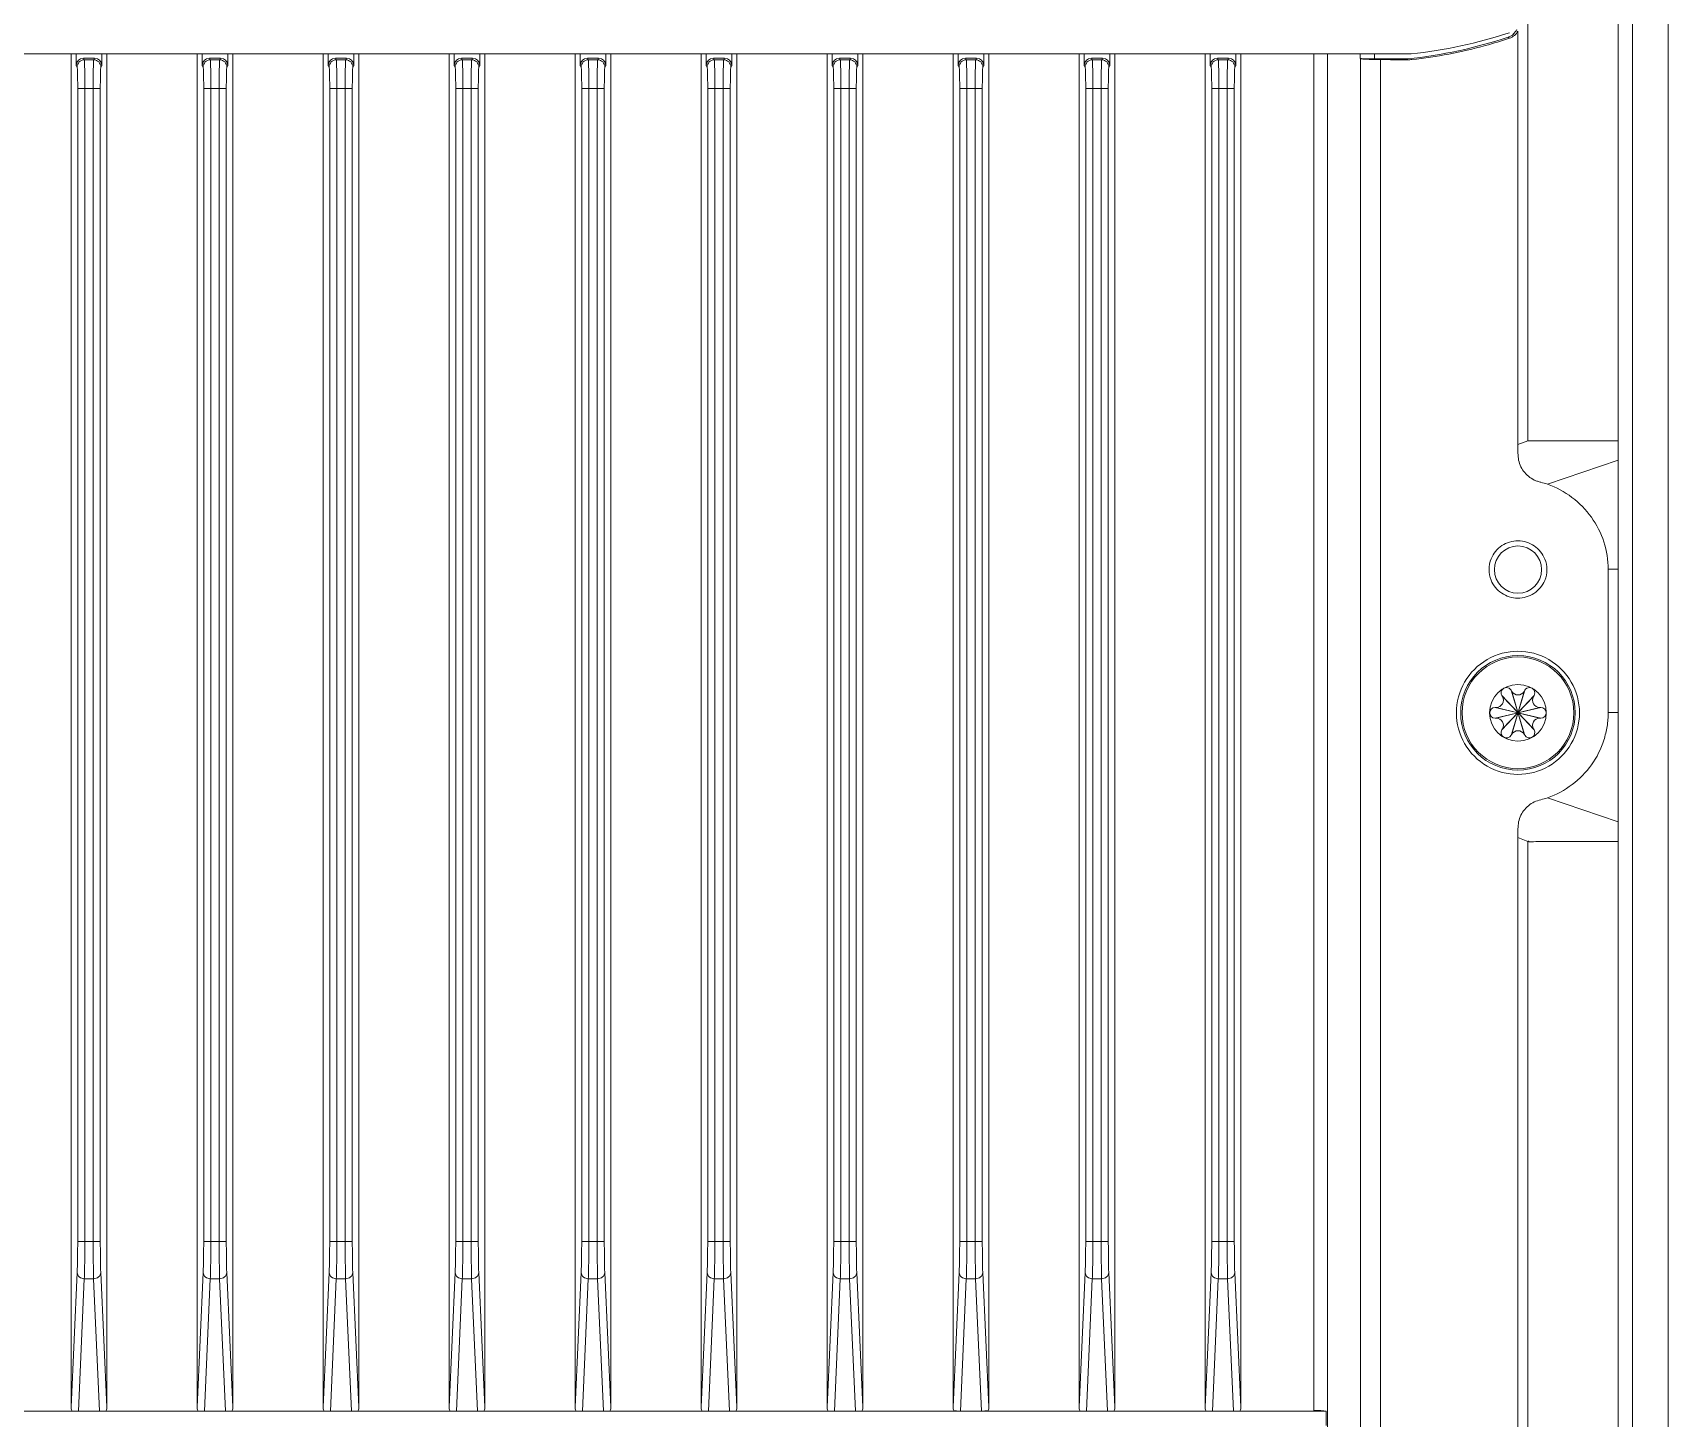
# Model space of a CAD drawing. Header units: millimetres. Extents: x 1177 to 4147, y 93 to 2194.
# Drawn here: x 3449.6 to 3563.8, y 1522.6 to 1619.4 of the extents above; entities that cross this region are included whole.
import ezdxf

# ---------------------------------------------------------------- set-up
doc = ezdxf.new("R2010")
doc.units = ezdxf.units.MM
doc.header["$LTSCALE"] = 0.1
doc.layers.get('0').update_dxf_attribs({"lineweight": 13})

msp = doc.modelspace()

# ---------------------------------------------------------------- linework, layer by layer
for p, q in [((3561.3, 1826.89), (3561.3, 1436.89)), ((3563.8, 1826.89), (3563.8, 1436.89)), ((3560.3, 1472.89), (3560.3, 1790.9)), ((3554, 1590.89), (3554, 1672.89)), ((3552.72, 1618.99), (3552.62, 1619.06)), ((3553.3, 1590.63), (3553.3, 1619.49)), ((3378.76, 1617.89), (3545.83, 1617.89)), ((3452.25, 1523.42), (3452.25, 1617.89)), ((3452.61, 1617.09), (3452.61, 1617.89)), ((3453.11, 1617.59), (3453.89, 1617.59)), ((3453.17, 1617.48), (3453.11, 1617.59)), ((3453.89, 1617.59), (3453.83, 1617.48)), ((3454.39, 1617.89), (3454.39, 1617.09)), ((3454.75, 1617.89), (3454.75, 1523.42)), ((3461.05, 1523.42), (3461.05, 1617.89)), ((3461.41, 1617.09), (3461.41, 1617.89)), ((3461.91, 1617.59), (3462.69, 1617.59)), ((3461.97, 1617.48), (3461.91, 1617.59)), ((3462.69, 1617.59), (3462.63, 1617.48)), ((3463.19, 1617.89), (3463.19, 1617.09)), ((3463.55, 1617.89), (3463.55, 1523.42)), ((3469.85, 1523.42), (3469.85, 1617.89)), ((3470.21, 1617.09), (3470.21, 1617.89)), ((3470.71, 1617.59), (3471.49, 1617.59)), ((3470.77, 1617.48), (3470.71, 1617.59)), ((3471.49, 1617.59), (3471.43, 1617.48)), ((3471.99, 1617.89), (3471.99, 1617.09)), ((3472.35, 1617.89), (3472.35, 1523.42)), ((3478.65, 1523.42), (3478.65, 1617.89)), ((3479.01, 1617.09), (3479.01, 1617.89)), ((3479.51, 1617.59), (3480.29, 1617.59)), ((3479.57, 1617.48), (3479.51, 1617.59)), ((3480.29, 1617.59), (3480.23, 1617.48)), ((3480.79, 1617.89), (3480.79, 1617.09)), ((3481.15, 1617.89), (3481.15, 1523.42)), ((3487.45, 1523.42), (3487.45, 1617.89)), ((3487.81, 1617.09), (3487.81, 1617.89)), ((3488.31, 1617.59), (3489.09, 1617.59)), ((3488.37, 1617.48), (3488.31, 1617.59)), ((3489.09, 1617.59), (3489.03, 1617.48)), ((3489.59, 1617.89), (3489.59, 1617.09)), ((3489.95, 1617.89), (3489.95, 1523.42)), ((3496.25, 1523.42), (3496.25, 1617.89)), ((3496.61, 1617.09), (3496.61, 1617.89)), ((3497.11, 1617.59), (3497.89, 1617.59)), ((3497.17, 1617.48), (3497.11, 1617.59)), ((3497.89, 1617.59), (3497.83, 1617.48)), ((3498.39, 1617.89), (3498.39, 1617.09)), ((3498.75, 1617.89), (3498.75, 1523.42)), ((3505.05, 1523.42), (3505.05, 1617.89)), ((3505.41, 1617.09), (3505.41, 1617.89)), ((3505.91, 1617.59), (3506.69, 1617.59)), ((3505.97, 1617.48), (3505.91, 1617.59)), ((3506.69, 1617.59), (3506.63, 1617.48)), ((3507.19, 1617.89), (3507.19, 1617.09)), ((3507.55, 1617.89), (3507.55, 1523.42)), ((3513.85, 1523.42), (3513.85, 1617.89)), ((3514.21, 1617.09), (3514.21, 1617.89)), ((3514.71, 1617.59), (3515.49, 1617.59)), ((3514.77, 1617.48), (3514.71, 1617.59)), ((3515.49, 1617.59), (3515.43, 1617.48)), ((3515.99, 1617.89), (3515.99, 1617.09)), ((3516.35, 1617.89), (3516.35, 1523.42)), ((3522.65, 1523.42), (3522.65, 1617.89)), ((3523.01, 1617.09), (3523.01, 1617.89)), ((3523.51, 1617.59), (3524.29, 1617.59)), ((3523.57, 1617.48), (3523.51, 1617.59)), ((3524.29, 1617.59), (3524.23, 1617.48)), ((3524.79, 1617.89), (3524.79, 1617.09)), ((3525.15, 1617.89), (3525.15, 1523.42)), ((3531.45, 1523.42), (3531.45, 1617.89)), ((3531.81, 1617.09), (3531.81, 1617.89)), ((3532.31, 1617.59), (3533.09, 1617.59)), ((3532.37, 1617.48), (3532.31, 1617.59)), ((3533.09, 1617.59), (3533.03, 1617.48)), ((3533.59, 1617.89), (3533.59, 1617.09)), ((3533.95, 1617.89), (3533.95, 1523.42)), ((3539.04, 1617.89), (3539.04, 1523.19)), ((3540, 1617.89), (3540, 1455.19)), ((3542.28, 1617.89), (3542.28, 1617.58)), ((3542.3, 1590.89), (3542.3, 1617.56)), ((3543.28, 1617.54), (3543.28, 1617.89)), ((3543.28, 1617.54), (3545.6, 1617.54)), ((3452.67, 1616.98), (3452.61, 1617.09)), ((3453.17, 1617.48), (3453.83, 1617.48)), ((3454.39, 1617.09), (3454.33, 1616.98)), ((3461.47, 1616.98), (3461.41, 1617.09)), ((3461.97, 1617.48), (3462.63, 1617.48)), ((3463.19, 1617.09), (3463.13, 1616.98)), ((3470.27, 1616.98), (3470.21, 1617.09)), ((3470.77, 1617.48), (3471.43, 1617.48)), ((3471.99, 1617.09), (3471.93, 1616.98)), ((3479.07, 1616.98), (3479.01, 1617.09)), ((3479.57, 1617.48), (3480.23, 1617.48)), ((3480.79, 1617.09), (3480.73, 1616.98)), ((3487.87, 1616.98), (3487.81, 1617.09)), ((3488.37, 1617.48), (3489.03, 1617.48)), ((3489.59, 1617.09), (3489.53, 1616.98)), ((3496.67, 1616.98), (3496.61, 1617.09)), ((3497.17, 1617.48), (3497.83, 1617.48)), ((3498.39, 1617.09), (3498.33, 1616.98)), ((3505.47, 1616.98), (3505.41, 1617.09)), ((3505.97, 1617.48), (3506.63, 1617.48)), ((3507.19, 1617.09), (3507.13, 1616.98)), ((3514.27, 1616.98), (3514.21, 1617.09)), ((3514.77, 1617.48), (3515.43, 1617.48)), ((3515.99, 1617.09), (3515.93, 1616.98)), ((3523.07, 1616.98), (3523.01, 1617.09)), ((3523.57, 1617.48), (3524.23, 1617.48)), ((3524.79, 1617.09), (3524.73, 1616.98)), ((3531.87, 1616.98), (3531.81, 1617.09)), ((3532.37, 1617.48), (3533.03, 1617.48)), ((3533.59, 1617.09), (3533.53, 1616.98)), ((3543.69, 1472.89), (3543.69, 1617.5)), ((3452.71, 1534.98), (3452.71, 1615.48)), ((3452.71, 1615.48), (3454.29, 1615.48)), ((3453.21, 1534.98), (3453.21, 1615.48)), ((3453.79, 1615.48), (3453.79, 1534.98)), ((3454.29, 1615.48), (3454.29, 1534.98)), ((3461.51, 1534.98), (3461.51, 1615.48)), ((3461.51, 1615.48), (3463.09, 1615.48)), ((3462.01, 1534.98), (3462.01, 1615.48)), ((3462.59, 1615.48), (3462.59, 1534.98)), ((3463.09, 1615.48), (3463.09, 1534.98)), ((3470.31, 1615.48), (3471.89, 1615.48)), ((3470.31, 1534.98), (3470.31, 1615.48)), ((3470.81, 1534.98), (3470.81, 1615.48)), ((3471.39, 1615.48), (3471.39, 1534.98)), ((3471.89, 1615.48), (3471.89, 1534.98)), ((3479.11, 1615.48), (3480.69, 1615.48)), ((3479.11, 1534.98), (3479.11, 1615.48)), ((3479.61, 1534.98), (3479.61, 1615.48)), ((3480.19, 1615.48), (3480.19, 1534.98)), ((3480.69, 1615.48), (3480.69, 1534.98)), ((3487.91, 1615.48), (3489.49, 1615.48)), ((3487.91, 1534.98), (3487.91, 1615.48)), ((3488.41, 1534.98), (3488.41, 1615.48)), ((3488.99, 1615.48), (3488.99, 1534.98)), ((3489.49, 1615.48), (3489.49, 1534.98)), ((3496.71, 1615.48), (3498.29, 1615.48)), ((3496.71, 1534.98), (3496.71, 1615.48)), ((3497.21, 1534.98), (3497.21, 1615.48)), ((3497.79, 1615.48), (3497.79, 1534.98)), ((3498.29, 1615.48), (3498.29, 1534.98)), ((3505.51, 1615.48), (3507.09, 1615.48)), ((3505.51, 1534.98), (3505.51, 1615.48)), ((3506.01, 1534.98), (3506.01, 1615.48)), ((3506.59, 1615.48), (3506.59, 1534.98)), ((3507.09, 1615.48), (3507.09, 1534.98)), ((3514.31, 1615.48), (3515.89, 1615.48)), ((3514.31, 1534.98), (3514.31, 1615.48)), ((3514.81, 1534.98), (3514.81, 1615.48)), ((3515.39, 1615.48), (3515.39, 1534.98)), ((3515.89, 1615.48), (3515.89, 1534.98)), ((3523.11, 1615.48), (3524.69, 1615.48)), ((3523.11, 1534.98), (3523.11, 1615.48)), ((3523.61, 1534.98), (3523.61, 1615.48)), ((3524.19, 1615.48), (3524.19, 1534.98)), ((3524.69, 1615.48), (3524.69, 1534.98)), ((3531.91, 1615.48), (3533.49, 1615.48)), ((3531.91, 1534.98), (3531.91, 1615.48)), ((3532.41, 1534.98), (3532.41, 1615.48)), ((3532.99, 1615.48), (3532.99, 1534.98)), ((3533.49, 1615.48), (3533.49, 1534.98)), ((3542.3, 1590.89), (3542.3, 1472.89)), ((3553.3, 1590.63), (3554, 1590.89)), ((3560.3, 1590.89), (3554, 1590.89)), ((3555.37, 1587.85), (3560.3, 1589.52)), ((3559.6, 1581.91), (3560.3, 1581.91)), ((3559.6, 1571.91), (3559.6, 1581.91)), ((3552.17, 1573.09), (3554.42, 1570.7)), ((3552.22, 1573.02), (3552.17, 1573.09)), ((3552.17, 1570.7), (3554.42, 1573.09)), ((3552.22, 1573.02), (3554.38, 1570.77)), ((3552.22, 1570.77), (3554.38, 1573.02)), ((3552.82, 1573.47), (3552.87, 1573.39)), ((3552.82, 1573.47), (3553.77, 1570.32)), ((3552.82, 1570.32), (3553.77, 1573.47)), ((3552.87, 1573.39), (3553.73, 1570.39)), ((3552.87, 1570.39), (3553.73, 1573.39)), ((3553.73, 1573.39), (3553.77, 1573.47)), ((3554.42, 1573.09), (3554.38, 1573.02)), ((3551.7, 1571.52), (3554.9, 1572.27)), ((3551.7, 1572.27), (3551.78, 1572.27)), ((3551.7, 1572.27), (3554.9, 1571.52)), ((3551.78, 1571.52), (3554.81, 1572.27)), ((3551.78, 1572.27), (3554.81, 1571.52)), ((3554.81, 1572.27), (3554.9, 1572.27)), ((3559.6, 1571.91), (3560.3, 1571.91)), ((3551.78, 1571.52), (3551.7, 1571.52)), ((3552.17, 1570.7), (3552.22, 1570.77)), ((3554.38, 1570.77), (3554.42, 1570.7)), ((3554.9, 1571.52), (3554.81, 1571.52)), ((3552.87, 1570.39), (3552.82, 1570.32)), ((3553.77, 1570.32), (3553.73, 1570.39)), ((3555.37, 1565.96), (3560.3, 1564.29)), ((3553.3, 1563.19), (3554, 1562.91)), ((3553.3, 1490.63), (3553.3, 1563.19)), ((3554, 1490.89), (3554, 1562.91)), ((3555.3, 1562.91), (3560.3, 1562.91)), ((3452.71, 1534.98), (3454.29, 1534.98)), ((3461.51, 1534.98), (3463.09, 1534.98)), ((3470.31, 1534.98), (3471.89, 1534.98)), ((3479.11, 1534.98), (3480.69, 1534.98)), ((3487.91, 1534.98), (3489.49, 1534.98)), ((3496.71, 1534.98), (3498.29, 1534.98)), ((3505.51, 1534.98), (3507.09, 1534.98)), ((3514.31, 1534.98), (3515.89, 1534.98)), ((3523.11, 1534.98), (3524.69, 1534.98)), ((3531.91, 1534.98), (3533.49, 1534.98)), ((3452.67, 1532.81), (3452.25, 1523.42)), ((3453.17, 1532.38), (3452.76, 1523.14)), ((3453.17, 1532.38), (3453.82, 1532.38)), ((3453.82, 1532.38), (3454.24, 1523.14)), ((3454.32, 1532.81), (3454.75, 1523.42)), ((3461.47, 1532.81), (3461.05, 1523.42)), ((3461.97, 1532.38), (3461.56, 1523.14)), ((3461.97, 1532.38), (3462.62, 1532.38)), ((3462.62, 1532.38), (3463.04, 1523.14)), ((3463.12, 1532.81), (3463.55, 1523.42)), ((3470.27, 1532.81), (3469.85, 1523.42)), ((3470.77, 1532.38), (3470.36, 1523.14)), ((3470.77, 1532.38), (3471.42, 1532.38)), ((3471.42, 1532.38), (3471.84, 1523.14)), ((3471.92, 1532.81), (3472.35, 1523.42)), ((3479.07, 1532.81), (3478.65, 1523.42)), ((3479.57, 1532.38), (3479.16, 1523.14)), ((3479.57, 1532.38), (3480.22, 1532.38)), ((3480.22, 1532.38), (3480.64, 1523.14)), ((3480.72, 1532.81), (3481.15, 1523.42)), ((3487.87, 1532.81), (3487.45, 1523.42)), ((3488.37, 1532.38), (3487.96, 1523.14)), ((3488.37, 1532.38), (3489.02, 1532.38)), ((3489.02, 1532.38), (3489.44, 1523.14)), ((3489.52, 1532.81), (3489.95, 1523.42)), ((3496.67, 1532.81), (3496.25, 1523.42)), ((3497.17, 1532.38), (3496.76, 1523.14)), ((3497.17, 1532.38), (3497.82, 1532.38)), ((3497.82, 1532.38), (3498.24, 1523.14)), ((3498.32, 1532.81), (3498.75, 1523.42)), ((3505.47, 1532.81), (3505.05, 1523.42)), ((3505.97, 1532.38), (3505.56, 1523.14)), ((3505.97, 1532.38), (3506.62, 1532.38)), ((3506.62, 1532.38), (3507.04, 1523.14)), ((3507.12, 1532.81), (3507.55, 1523.42)), ((3514.27, 1532.81), (3513.85, 1523.42)), ((3514.77, 1532.38), (3514.36, 1523.14)), ((3514.77, 1532.38), (3515.42, 1532.38)), ((3515.42, 1532.38), (3515.84, 1523.14)), ((3515.92, 1532.81), (3516.35, 1523.42)), ((3523.07, 1532.81), (3522.65, 1523.42)), ((3523.57, 1532.38), (3523.16, 1523.14)), ((3523.57, 1532.38), (3524.22, 1532.38)), ((3524.22, 1532.38), (3524.64, 1523.14)), ((3524.72, 1532.81), (3525.15, 1523.42)), ((3531.87, 1532.81), (3531.45, 1523.42)), ((3532.37, 1532.38), (3531.96, 1523.14)), ((3532.37, 1532.38), (3533.02, 1532.38)), ((3533.02, 1532.38), (3533.44, 1523.14)), ((3533.52, 1532.81), (3533.95, 1523.42)), ((3384.69, 1523.14), (3539.9, 1523.14)), ((3539.9, 1522.14), (3539.9, 1523.14))]:
    msp.add_line(p, q)
for centre, radius in [((3553.3, 1581.89), 1.65), ((3553.3, 1571.89), 4), ((3553.3, 1571.89), 3.9), ((3553.3, 1571.89), 1.98)]:
    msp.add_circle(centre, radius)
for centre, radius, start, end in [((3542.19, 1650.37), 33, 275.9328, 288.42), ((3542.44, 1650.44), 32.72, 275.9601, 288.2908), ((3552.3, 1620.01), 1, 288.4971, 302.0773), ((3552.4, 1619.93), 1, 288.5534, 298.9273), ((3552.3, 1620.01), 1.01, 302.0315, 312.1893), ((3552.4, 1619.94), 1, 298.8974, 311.2159), ((3542.6, 1649.04), 31.71, 275.427, 275.939), ((3553.3, 1571.89), 4.3, 359.999, 180.0003), ((3551.78, 1572.77), 0.5, 270, 30), ((3552.5, 1573.28), 0.375, 30, 210), ((3553.3, 1573.64), 0.5, 210, 330), ((3554.1, 1573.28), 0.375, 330, 150), ((3554.81, 1572.77), 0.5, 150, 270), ((3553.3, 1571.89), 4.3, 179.9996, 359.9998), ((3551.7, 1571.89), 0.375, 90, 270), ((3554.9, 1571.89), 0.375, 270, 90), ((3551.78, 1571.02), 0.5, 330, 90), ((3552.5, 1570.51), 0.375, 150, 330), ((3554.1, 1570.51), 0.375, 210, 30), ((3554.81, 1571.02), 0.5, 90, 210), ((3553.3, 1570.14), 0.5, 30, 150)]:
    msp.add_arc(centre, radius, start, end)
for centre, major_axis, ratio, start_param, end_param in [((3453.11, 1617.09), (-0.224, 0.448), 0.998288, -0.462689, 1.106738), ((3453.89, 1617.09), (0.224, 0.448), 0.998288, -1.106738, 0.462689), ((3461.91, 1617.09), (-0.224, 0.448), 0.998288, -0.462689, 1.106738), ((3462.69, 1617.09), (0.224, 0.448), 0.998288, -1.106738, 0.462689), ((3470.71, 1617.09), (-0.224, 0.448), 0.998288, -0.462689, 1.106738), ((3471.49, 1617.09), (0.224, 0.448), 0.998288, -1.106738, 0.462689), ((3479.51, 1617.09), (-0.224, 0.448), 0.998288, -0.462689, 1.106738), ((3480.29, 1617.09), (0.224, 0.448), 0.998288, -1.106738, 0.462689), ((3488.31, 1617.09), (-0.224, 0.448), 0.998288, -0.462689, 1.106738), ((3489.09, 1617.09), (0.224, 0.448), 0.998288, -1.106738, 0.462689), ((3497.11, 1617.09), (-0.224, 0.448), 0.998288, -0.462689, 1.106738), ((3497.89, 1617.09), (0.224, 0.448), 0.998288, -1.106738, 0.462689), ((3505.91, 1617.09), (-0.224, 0.448), 0.998288, -0.462689, 1.106738), ((3506.69, 1617.09), (0.224, 0.448), 0.998288, -1.106738, 0.462689), ((3514.71, 1617.09), (-0.224, 0.448), 0.998288, -0.462689, 1.106738), ((3515.49, 1617.09), (0.224, 0.448), 0.998288, -1.106738, 0.462689), ((3523.51, 1617.09), (-0.224, 0.448), 0.998288, -0.462689, 1.106738), ((3524.29, 1617.09), (0.224, 0.448), 0.998288, -1.106738, 0.462689), ((3532.31, 1617.09), (-0.224, 0.448), 0.998288, -0.462689, 1.106738), ((3533.09, 1617.09), (0.224, 0.448), 0.998288, -1.106738, 0.462689), ((3543.28, 1617.58), (1, 0), 0.034921, -3.104653, -1.570796), ((3553.3, 1618.55), (31.63, 0), 0.034921, -1.87946, -1.816623), ((3452.75, 1523.43), (0.026, 0.577), 0.865803, -4.660052, -4.235026), ((3454.25, 1523.43), (-0.026, 0.577), 0.865803, -2.048159, -1.623134), ((3461.55, 1523.43), (0.026, 0.577), 0.865803, -4.660052, -4.235026), ((3463.05, 1523.43), (-0.026, 0.577), 0.865803, -2.048159, -1.623134), ((3470.35, 1523.43), (0.026, 0.577), 0.865803, -4.660052, -4.235026), ((3471.85, 1523.43), (-0.026, 0.577), 0.865803, -2.048159, -1.623134), ((3479.15, 1523.43), (0.026, 0.577), 0.865803, -4.660052, -4.235026), ((3480.65, 1523.43), (-0.026, 0.577), 0.865803, -2.048159, -1.623134), ((3487.95, 1523.43), (0.026, 0.577), 0.865803, -4.660052, -4.235026), ((3489.45, 1523.43), (-0.026, 0.577), 0.865803, -2.048159, -1.623134), ((3496.75, 1523.43), (0.026, 0.577), 0.865803, -4.660052, -4.235026), ((3498.25, 1523.43), (-0.026, 0.577), 0.865803, -2.048159, -1.623134), ((3505.55, 1523.43), (0.026, 0.577), 0.865803, -4.660052, -4.235026), ((3507.05, 1523.43), (-0.026, 0.577), 0.865803, -2.048159, -1.623134), ((3514.35, 1523.43), (0.026, 0.577), 0.865803, -4.660052, -4.235026), ((3514.34, 1523.22), (0.5, -0.003), 0.151749, -2.670348, -1.537666), ((3515.85, 1523.43), (-0.026, 0.577), 0.865803, -2.048159, -1.623134), ((3523.15, 1523.43), (0.026, 0.577), 0.865803, -4.660052, -4.235026), ((3524.65, 1523.43), (-0.026, 0.577), 0.865803, -2.048159, -1.623134), ((3531.95, 1523.43), (0.026, 0.577), 0.865803, -4.660052, -4.235026), ((3533.45, 1523.43), (-0.026, 0.577), 0.865803, -2.048159, -1.623134), ((3539.04, 1523.1), (1, 0), 0.087489, 0.523599, 1.570796)]:
    msp.add_ellipse(centre, major_axis=major_axis, ratio=ratio, start_param=start_param, end_param=end_param)
for points, knots in [([(3552.72, 1618.99), (3552.16, 1618.8), (3549.93, 1618.12), (3547.62, 1617.68), (3545.88, 1617.5)], [0, 0, 0, 0, 0.252356, 1, 1, 1, 1]), ([(3543.69, 1617.5), (3543.51, 1617.5), (3543.25, 1617.5), (3542.92, 1617.51), (3542.71, 1617.52), (3542.55, 1617.53), (3542.43, 1617.54), (3542.35, 1617.54), (3542.31, 1617.55), (3542.3, 1617.56), (3542.3, 1617.56)], [0, 0, 0, 0, 0.393359, 0.563393, 0.709337, 0.828258, 0.917437, 0.974971, 0.991518, 1, 1, 1, 1]), ([(3452.67, 1616.98), (3452.67, 1617.1), (3452.78, 1617.37), (3453.04, 1617.48), (3453.17, 1617.48)], [0, 0, 0, 0, 0.499818, 1, 1, 1, 1]), ([(3452.71, 1615.48), (3452.71, 1615.66), (3452.71, 1615.93), (3452.7, 1616.28), (3452.7, 1616.5), (3452.69, 1616.68), (3452.69, 1616.83), (3452.68, 1616.92), (3452.68, 1616.96), (3452.67, 1616.98)], [0, 0, 0, 0, 0.370768, 0.539452, 0.688786, 0.813411, 0.90886, 0.971741, 1, 1, 1, 1]), ([(3453.21, 1615.48), (3453.21, 1615.73), (3453.21, 1616.08), (3453.2, 1616.54), (3453.2, 1616.84), (3453.19, 1617.08), (3453.19, 1617.27), (3453.18, 1617.4), (3453.18, 1617.46), (3453.17, 1617.48)], [0, 0, 0, 0, 0.370876, 0.53961, 0.688986, 0.813638, 0.909087, 0.971924, 1, 1, 1, 1]), ([(3453.83, 1617.48), (3453.82, 1617.46), (3453.82, 1617.4), (3453.81, 1617.27), (3453.81, 1617.08), (3453.8, 1616.84), (3453.8, 1616.54), (3453.79, 1616.09), (3453.79, 1615.73), (3453.79, 1615.48)], [0, 0, 0, 0, 0.028053, 0.090837, 0.186217, 0.310803, 0.460136, 0.62888, 1, 1, 1, 1]), ([(3454.33, 1616.98), (3454.33, 1617.1), (3454.22, 1617.37), (3453.95, 1617.48), (3453.83, 1617.48)], [0, 0, 0, 0, 0.499818, 1, 1, 1, 1]), ([(3454.33, 1616.98), (3454.32, 1616.96), (3454.32, 1616.92), (3454.31, 1616.83), (3454.31, 1616.68), (3454.3, 1616.5), (3454.3, 1616.28), (3454.29, 1615.93), (3454.29, 1615.66), (3454.29, 1615.48)], [0, 0, 0, 0, 0.028236, 0.091065, 0.186445, 0.311004, 0.460295, 0.628989, 1, 1, 1, 1]), ([(3461.47, 1616.98), (3461.47, 1617.1), (3461.58, 1617.37), (3461.84, 1617.48), (3461.97, 1617.48)], [0, 0, 0, 0, 0.499818, 1, 1, 1, 1]), ([(3461.51, 1615.48), (3461.51, 1615.66), (3461.51, 1615.93), (3461.5, 1616.28), (3461.5, 1616.5), (3461.49, 1616.68), (3461.49, 1616.83), (3461.48, 1616.92), (3461.48, 1616.96), (3461.47, 1616.98)], [0, 0, 0, 0, 0.370768, 0.539452, 0.688786, 0.813411, 0.90886, 0.971741, 1, 1, 1, 1]), ([(3462.01, 1615.48), (3462.01, 1615.73), (3462.01, 1616.08), (3462, 1616.54), (3462, 1616.84), (3461.99, 1617.08), (3461.99, 1617.27), (3461.98, 1617.4), (3461.98, 1617.46), (3461.97, 1617.48)], [0, 0, 0, 0, 0.370876, 0.53961, 0.688986, 0.813638, 0.909087, 0.971924, 1, 1, 1, 1]), ([(3462.63, 1617.48), (3462.62, 1617.46), (3462.62, 1617.4), (3462.61, 1617.27), (3462.61, 1617.08), (3462.6, 1616.84), (3462.6, 1616.54), (3462.59, 1616.09), (3462.59, 1615.73), (3462.59, 1615.48)], [0, 0, 0, 0, 0.028053, 0.090837, 0.186217, 0.310803, 0.460136, 0.62888, 1, 1, 1, 1]), ([(3463.13, 1616.98), (3463.13, 1617.1), (3463.02, 1617.37), (3462.75, 1617.48), (3462.63, 1617.48)], [0, 0, 0, 0, 0.499818, 1, 1, 1, 1]), ([(3463.13, 1616.98), (3463.12, 1616.96), (3463.12, 1616.92), (3463.11, 1616.83), (3463.11, 1616.68), (3463.1, 1616.5), (3463.1, 1616.28), (3463.09, 1615.93), (3463.09, 1615.66), (3463.09, 1615.48)], [0, 0, 0, 0, 0.028236, 0.091065, 0.186445, 0.311004, 0.460295, 0.628989, 1, 1, 1, 1]), ([(3470.27, 1616.98), (3470.27, 1617.1), (3470.38, 1617.37), (3470.64, 1617.48), (3470.77, 1617.48)], [0, 0, 0, 0, 0.499818, 1, 1, 1, 1]), ([(3470.31, 1615.48), (3470.31, 1615.66), (3470.31, 1615.93), (3470.3, 1616.28), (3470.3, 1616.5), (3470.29, 1616.68), (3470.29, 1616.83), (3470.28, 1616.92), (3470.28, 1616.96), (3470.27, 1616.98)], [0, 0, 0, 0, 0.370768, 0.539452, 0.688786, 0.813411, 0.90886, 0.971741, 1, 1, 1, 1]), ([(3470.81, 1615.48), (3470.81, 1615.73), (3470.81, 1616.08), (3470.8, 1616.54), (3470.8, 1616.84), (3470.79, 1617.08), (3470.79, 1617.27), (3470.78, 1617.4), (3470.78, 1617.46), (3470.77, 1617.48)], [0, 0, 0, 0, 0.370876, 0.53961, 0.688986, 0.813638, 0.909087, 0.971924, 1, 1, 1, 1]), ([(3471.43, 1617.48), (3471.42, 1617.46), (3471.42, 1617.4), (3471.41, 1617.27), (3471.41, 1617.08), (3471.4, 1616.84), (3471.4, 1616.54), (3471.39, 1616.09), (3471.39, 1615.73), (3471.39, 1615.48)], [0, 0, 0, 0, 0.028053, 0.090837, 0.186217, 0.310803, 0.460136, 0.62888, 1, 1, 1, 1]), ([(3471.93, 1616.98), (3471.93, 1617.1), (3471.82, 1617.37), (3471.55, 1617.48), (3471.43, 1617.48)], [0, 0, 0, 0, 0.499818, 1, 1, 1, 1]), ([(3471.93, 1616.98), (3471.92, 1616.96), (3471.92, 1616.92), (3471.91, 1616.83), (3471.91, 1616.68), (3471.9, 1616.5), (3471.9, 1616.28), (3471.89, 1615.93), (3471.89, 1615.66), (3471.89, 1615.48)], [0, 0, 0, 0, 0.028236, 0.091065, 0.186445, 0.311004, 0.460295, 0.628989, 1, 1, 1, 1]), ([(3479.07, 1616.98), (3479.07, 1617.1), (3479.18, 1617.37), (3479.44, 1617.48), (3479.57, 1617.48)], [0, 0, 0, 0, 0.499818, 1, 1, 1, 1]), ([(3479.11, 1615.48), (3479.11, 1615.66), (3479.11, 1615.93), (3479.1, 1616.28), (3479.1, 1616.5), (3479.09, 1616.68), (3479.09, 1616.83), (3479.08, 1616.92), (3479.08, 1616.96), (3479.07, 1616.98)], [0, 0, 0, 0, 0.370768, 0.539452, 0.688786, 0.813411, 0.90886, 0.971741, 1, 1, 1, 1]), ([(3479.61, 1615.48), (3479.61, 1615.73), (3479.61, 1616.08), (3479.6, 1616.54), (3479.6, 1616.84), (3479.59, 1617.08), (3479.59, 1617.27), (3479.58, 1617.4), (3479.58, 1617.46), (3479.57, 1617.48)], [0, 0, 0, 0, 0.370876, 0.53961, 0.688986, 0.813638, 0.909087, 0.971924, 1, 1, 1, 1]), ([(3480.23, 1617.48), (3480.22, 1617.46), (3480.22, 1617.4), (3480.21, 1617.27), (3480.21, 1617.08), (3480.2, 1616.84), (3480.2, 1616.54), (3480.19, 1616.09), (3480.19, 1615.73), (3480.19, 1615.48)], [0, 0, 0, 0, 0.028053, 0.090837, 0.186217, 0.310803, 0.460136, 0.62888, 1, 1, 1, 1]), ([(3480.73, 1616.98), (3480.73, 1617.1), (3480.62, 1617.37), (3480.35, 1617.48), (3480.23, 1617.48)], [0, 0, 0, 0, 0.499818, 1, 1, 1, 1]), ([(3480.73, 1616.98), (3480.72, 1616.96), (3480.72, 1616.92), (3480.71, 1616.83), (3480.71, 1616.68), (3480.7, 1616.5), (3480.7, 1616.28), (3480.69, 1615.93), (3480.69, 1615.66), (3480.69, 1615.48)], [0, 0, 0, 0, 0.028236, 0.091065, 0.186445, 0.311004, 0.460295, 0.628989, 1, 1, 1, 1]), ([(3487.87, 1616.98), (3487.87, 1617.1), (3487.98, 1617.37), (3488.24, 1617.48), (3488.37, 1617.48)], [0, 0, 0, 0, 0.499818, 1, 1, 1, 1]), ([(3487.91, 1615.48), (3487.91, 1615.66), (3487.91, 1615.93), (3487.9, 1616.28), (3487.9, 1616.5), (3487.89, 1616.68), (3487.89, 1616.83), (3487.88, 1616.92), (3487.88, 1616.96), (3487.87, 1616.98)], [0, 0, 0, 0, 0.370768, 0.539452, 0.688786, 0.813411, 0.90886, 0.971741, 1, 1, 1, 1]), ([(3488.41, 1615.48), (3488.41, 1615.73), (3488.41, 1616.08), (3488.4, 1616.54), (3488.4, 1616.84), (3488.39, 1617.08), (3488.39, 1617.27), (3488.38, 1617.4), (3488.38, 1617.46), (3488.37, 1617.48)], [0, 0, 0, 0, 0.370876, 0.53961, 0.688986, 0.813638, 0.909087, 0.971924, 1, 1, 1, 1]), ([(3489.03, 1617.48), (3489.02, 1617.46), (3489.02, 1617.4), (3489.01, 1617.27), (3489.01, 1617.08), (3489, 1616.84), (3489, 1616.54), (3488.99, 1616.09), (3488.99, 1615.73), (3488.99, 1615.48)], [0, 0, 0, 0, 0.028053, 0.090837, 0.186217, 0.310803, 0.460136, 0.62888, 1, 1, 1, 1]), ([(3489.53, 1616.98), (3489.53, 1617.1), (3489.42, 1617.37), (3489.15, 1617.48), (3489.03, 1617.48)], [0, 0, 0, 0, 0.499818, 1, 1, 1, 1]), ([(3489.53, 1616.98), (3489.52, 1616.96), (3489.52, 1616.92), (3489.51, 1616.83), (3489.51, 1616.68), (3489.5, 1616.5), (3489.5, 1616.28), (3489.49, 1615.93), (3489.49, 1615.66), (3489.49, 1615.48)], [0, 0, 0, 0, 0.028236, 0.091065, 0.186445, 0.311004, 0.460295, 0.628989, 1, 1, 1, 1]), ([(3496.67, 1616.98), (3496.67, 1617.1), (3496.78, 1617.37), (3497.04, 1617.48), (3497.17, 1617.48)], [0, 0, 0, 0, 0.499818, 1, 1, 1, 1]), ([(3496.71, 1615.48), (3496.71, 1615.66), (3496.71, 1615.93), (3496.7, 1616.28), (3496.7, 1616.5), (3496.69, 1616.68), (3496.69, 1616.83), (3496.68, 1616.92), (3496.68, 1616.96), (3496.67, 1616.98)], [0, 0, 0, 0, 0.370768, 0.539452, 0.688786, 0.813411, 0.90886, 0.971741, 1, 1, 1, 1]), ([(3497.21, 1615.48), (3497.21, 1615.73), (3497.21, 1616.08), (3497.2, 1616.54), (3497.2, 1616.84), (3497.19, 1617.08), (3497.19, 1617.27), (3497.18, 1617.4), (3497.18, 1617.46), (3497.17, 1617.48)], [0, 0, 0, 0, 0.370876, 0.53961, 0.688986, 0.813638, 0.909087, 0.971924, 1, 1, 1, 1]), ([(3497.83, 1617.48), (3497.82, 1617.46), (3497.82, 1617.4), (3497.81, 1617.27), (3497.81, 1617.08), (3497.8, 1616.84), (3497.8, 1616.54), (3497.79, 1616.09), (3497.79, 1615.73), (3497.79, 1615.48)], [0, 0, 0, 0, 0.028053, 0.090837, 0.186217, 0.310803, 0.460136, 0.62888, 1, 1, 1, 1]), ([(3498.33, 1616.98), (3498.33, 1617.1), (3498.22, 1617.37), (3497.95, 1617.48), (3497.83, 1617.48)], [0, 0, 0, 0, 0.499818, 1, 1, 1, 1]), ([(3498.33, 1616.98), (3498.32, 1616.96), (3498.32, 1616.92), (3498.31, 1616.83), (3498.31, 1616.68), (3498.3, 1616.5), (3498.3, 1616.28), (3498.29, 1615.93), (3498.29, 1615.66), (3498.29, 1615.48)], [0, 0, 0, 0, 0.028236, 0.091065, 0.186445, 0.311004, 0.460295, 0.628989, 1, 1, 1, 1]), ([(3505.47, 1616.98), (3505.47, 1617.1), (3505.58, 1617.37), (3505.84, 1617.48), (3505.97, 1617.48)], [0, 0, 0, 0, 0.499818, 1, 1, 1, 1]), ([(3505.51, 1615.48), (3505.51, 1615.66), (3505.51, 1615.93), (3505.5, 1616.28), (3505.5, 1616.5), (3505.49, 1616.68), (3505.49, 1616.83), (3505.48, 1616.92), (3505.48, 1616.96), (3505.47, 1616.98)], [0, 0, 0, 0, 0.370768, 0.539452, 0.688786, 0.813411, 0.90886, 0.971741, 1, 1, 1, 1]), ([(3506.01, 1615.48), (3506.01, 1615.73), (3506.01, 1616.08), (3506, 1616.54), (3506, 1616.84), (3505.99, 1617.08), (3505.99, 1617.27), (3505.98, 1617.4), (3505.98, 1617.46), (3505.97, 1617.48)], [0, 0, 0, 0, 0.370876, 0.53961, 0.688986, 0.813638, 0.909087, 0.971924, 1, 1, 1, 1]), ([(3506.63, 1617.48), (3506.62, 1617.46), (3506.62, 1617.4), (3506.61, 1617.27), (3506.61, 1617.08), (3506.6, 1616.84), (3506.6, 1616.54), (3506.59, 1616.09), (3506.59, 1615.73), (3506.59, 1615.48)], [0, 0, 0, 0, 0.028053, 0.090837, 0.186217, 0.310803, 0.460136, 0.62888, 1, 1, 1, 1]), ([(3507.13, 1616.98), (3507.13, 1617.1), (3507.02, 1617.37), (3506.75, 1617.48), (3506.63, 1617.48)], [0, 0, 0, 0, 0.499818, 1, 1, 1, 1]), ([(3507.13, 1616.98), (3507.12, 1616.96), (3507.12, 1616.92), (3507.11, 1616.83), (3507.11, 1616.68), (3507.1, 1616.5), (3507.1, 1616.28), (3507.09, 1615.93), (3507.09, 1615.66), (3507.09, 1615.48)], [0, 0, 0, 0, 0.028236, 0.091065, 0.186445, 0.311004, 0.460295, 0.628989, 1, 1, 1, 1]), ([(3514.27, 1616.98), (3514.27, 1617.1), (3514.38, 1617.37), (3514.64, 1617.48), (3514.77, 1617.48)], [0, 0, 0, 0, 0.499818, 1, 1, 1, 1]), ([(3514.31, 1615.48), (3514.31, 1615.66), (3514.31, 1615.93), (3514.3, 1616.28), (3514.3, 1616.5), (3514.29, 1616.68), (3514.29, 1616.83), (3514.28, 1616.92), (3514.28, 1616.96), (3514.27, 1616.98)], [0, 0, 0, 0, 0.370768, 0.539452, 0.688786, 0.813411, 0.90886, 0.971741, 1, 1, 1, 1]), ([(3514.81, 1615.48), (3514.81, 1615.73), (3514.81, 1616.08), (3514.8, 1616.54), (3514.8, 1616.84), (3514.79, 1617.08), (3514.79, 1617.27), (3514.78, 1617.4), (3514.78, 1617.46), (3514.77, 1617.48)], [0, 0, 0, 0, 0.370876, 0.53961, 0.688986, 0.813638, 0.909087, 0.971924, 1, 1, 1, 1]), ([(3515.43, 1617.48), (3515.42, 1617.46), (3515.42, 1617.4), (3515.41, 1617.27), (3515.41, 1617.08), (3515.4, 1616.84), (3515.4, 1616.54), (3515.39, 1616.09), (3515.39, 1615.73), (3515.39, 1615.48)], [0, 0, 0, 0, 0.028053, 0.090837, 0.186217, 0.310803, 0.460136, 0.62888, 1, 1, 1, 1]), ([(3515.93, 1616.98), (3515.93, 1617.1), (3515.82, 1617.37), (3515.55, 1617.48), (3515.43, 1617.48)], [0, 0, 0, 0, 0.499818, 1, 1, 1, 1]), ([(3515.93, 1616.98), (3515.92, 1616.96), (3515.92, 1616.92), (3515.91, 1616.83), (3515.91, 1616.68), (3515.9, 1616.5), (3515.9, 1616.28), (3515.89, 1615.93), (3515.89, 1615.66), (3515.89, 1615.48)], [0, 0, 0, 0, 0.028236, 0.091065, 0.186445, 0.311004, 0.460295, 0.628989, 1, 1, 1, 1]), ([(3523.07, 1616.98), (3523.07, 1617.1), (3523.18, 1617.37), (3523.44, 1617.48), (3523.57, 1617.48)], [0, 0, 0, 0, 0.499818, 1, 1, 1, 1]), ([(3523.11, 1615.48), (3523.11, 1615.66), (3523.11, 1615.93), (3523.1, 1616.28), (3523.1, 1616.5), (3523.09, 1616.68), (3523.09, 1616.83), (3523.08, 1616.92), (3523.08, 1616.96), (3523.07, 1616.98)], [0, 0, 0, 0, 0.370768, 0.539452, 0.688786, 0.813411, 0.90886, 0.971741, 1, 1, 1, 1]), ([(3523.61, 1615.48), (3523.61, 1615.73), (3523.61, 1616.08), (3523.6, 1616.54), (3523.6, 1616.84), (3523.59, 1617.08), (3523.59, 1617.27), (3523.58, 1617.4), (3523.58, 1617.46), (3523.57, 1617.48)], [0, 0, 0, 0, 0.370876, 0.53961, 0.688986, 0.813638, 0.909087, 0.971924, 1, 1, 1, 1]), ([(3524.23, 1617.48), (3524.22, 1617.46), (3524.22, 1617.4), (3524.21, 1617.27), (3524.21, 1617.08), (3524.2, 1616.84), (3524.2, 1616.54), (3524.19, 1616.09), (3524.19, 1615.73), (3524.19, 1615.48)], [0, 0, 0, 0, 0.028053, 0.090837, 0.186217, 0.310803, 0.460136, 0.62888, 1, 1, 1, 1]), ([(3524.73, 1616.98), (3524.73, 1617.1), (3524.62, 1617.37), (3524.35, 1617.48), (3524.23, 1617.48)], [0, 0, 0, 0, 0.499818, 1, 1, 1, 1]), ([(3524.73, 1616.98), (3524.72, 1616.96), (3524.72, 1616.92), (3524.71, 1616.83), (3524.71, 1616.68), (3524.7, 1616.5), (3524.7, 1616.28), (3524.69, 1615.93), (3524.69, 1615.66), (3524.69, 1615.48)], [0, 0, 0, 0, 0.028236, 0.091065, 0.186445, 0.311004, 0.460295, 0.628989, 1, 1, 1, 1]), ([(3531.87, 1616.98), (3531.87, 1617.1), (3531.98, 1617.37), (3532.24, 1617.48), (3532.37, 1617.48)], [0, 0, 0, 0, 0.499818, 1, 1, 1, 1]), ([(3531.91, 1615.48), (3531.91, 1615.66), (3531.91, 1615.93), (3531.9, 1616.28), (3531.9, 1616.5), (3531.89, 1616.68), (3531.89, 1616.83), (3531.88, 1616.92), (3531.88, 1616.96), (3531.87, 1616.98)], [0, 0, 0, 0, 0.370768, 0.539452, 0.688786, 0.813411, 0.90886, 0.971741, 1, 1, 1, 1]), ([(3532.41, 1615.48), (3532.41, 1615.73), (3532.41, 1616.08), (3532.4, 1616.54), (3532.4, 1616.84), (3532.39, 1617.08), (3532.39, 1617.27), (3532.38, 1617.4), (3532.38, 1617.46), (3532.37, 1617.48)], [0, 0, 0, 0, 0.370876, 0.53961, 0.688986, 0.813638, 0.909087, 0.971924, 1, 1, 1, 1]), ([(3533.03, 1617.48), (3533.02, 1617.46), (3533.02, 1617.4), (3533.01, 1617.27), (3533.01, 1617.08), (3533, 1616.84), (3533, 1616.54), (3532.99, 1616.09), (3532.99, 1615.73), (3532.99, 1615.48)], [0, 0, 0, 0, 0.028053, 0.090837, 0.186217, 0.310803, 0.460136, 0.62888, 1, 1, 1, 1]), ([(3533.53, 1616.98), (3533.53, 1617.1), (3533.42, 1617.37), (3533.15, 1617.48), (3533.03, 1617.48)], [0, 0, 0, 0, 0.499818, 1, 1, 1, 1]), ([(3533.53, 1616.98), (3533.52, 1616.96), (3533.52, 1616.92), (3533.51, 1616.83), (3533.51, 1616.68), (3533.5, 1616.5), (3533.5, 1616.28), (3533.49, 1615.93), (3533.49, 1615.66), (3533.49, 1615.48)], [0, 0, 0, 0, 0.028236, 0.091065, 0.186445, 0.311004, 0.460295, 0.628989, 1, 1, 1, 1]), ([(3555.37, 1587.85), (3555.22, 1587.91), (3554.98, 1587.96), (3554.67, 1588.05), (3554.36, 1588.17), (3554.02, 1588.39), (3553.68, 1588.74), (3553.43, 1589.17), (3553.31, 1589.65), (3553.29, 1590.14), (3553.3, 1590.46), (3553.3, 1590.63)], [0, 0, 0, 0, 0.124625, 0.186951, 0.249361, 0.374629, 0.499999, 0.625059, 0.750324, 0.875141, 1, 1, 1, 1]), ([(3559.6, 1581.91), (3559.6, 1582.55), (3559.39, 1583.85), (3558.51, 1585.61), (3557.13, 1587.01), (3555.98, 1587.64), (3555.37, 1587.85)], [0, 0, 0, 0, 0.250596, 0.50054, 0.750081, 1, 1, 1, 1]), ([(3551.43, 1582.65), (3551.5, 1582.84), (3551.71, 1583.18), (3552.31, 1583.72), (3553.31, 1584.02), (3554.31, 1583.7), (3554.9, 1583.16), (3555.1, 1582.81), (3555.18, 1582.63)], [0, 0, 0, 0, 0.125712, 0.251267, 0.499998, 0.748742, 0.874268, 1, 1, 1, 1]), ([(3555.17, 1581.13), (3555.09, 1580.95), (3554.88, 1580.61), (3554.29, 1580.07), (3553.28, 1579.77), (3552.29, 1580.09), (3551.7, 1580.63), (3551.49, 1580.97), (3551.42, 1581.16)], [0, 0, 0, 0, 0.125705, 0.251268, 0.499995, 0.748738, 0.874275, 1, 1, 1, 1]), ([(3555.37, 1565.96), (3555.98, 1566.18), (3557.14, 1566.8), (3558.52, 1568.2), (3559.25, 1569.67), (3559.55, 1570.94), (3559.6, 1571.59), (3559.6, 1571.91)], [0, 0, 0, 0, 0.249755, 0.499058, 0.74884, 0.874362, 1, 1, 1, 1]), ([(3555.37, 1565.96), (3555.22, 1565.9), (3554.9, 1565.83), (3554.43, 1565.69), (3554.02, 1565.42), (3553.68, 1565.07), (3553.43, 1564.64), (3553.31, 1564.16), (3553.29, 1563.67), (3553.3, 1563.35), (3553.3, 1563.18)], [0, 0, 0, 0, 0.124681, 0.24921, 0.374509, 0.500067, 0.625099, 0.750249, 0.875181, 1, 1, 1, 1]), ([(3554, 1562.91), (3554, 1562.92), (3554.02, 1562.94), (3554.06, 1562.93), (3554.07, 1562.9), (3554.08, 1562.88)], [0, 0, 0, 0, 0.254566, 0.493614, 1, 1, 1, 1]), ([(3554.08, 1562.88), (3554.28, 1562.88), (3554.69, 1562.92), (3555.1, 1562.91), (3555.3, 1562.91)], [0, 0, 0, 0, 0.500005, 1, 1, 1, 1]), ([(3452.67, 1532.81), (3452.69, 1533.12), (3452.7, 1533.84), (3452.71, 1534.56), (3452.71, 1534.98)], [0, 0, 0, 0, 0.42267, 1, 1, 1, 1]), ([(3453.17, 1532.38), (3453.19, 1532.75), (3453.2, 1533.61), (3453.21, 1534.48), (3453.21, 1534.98)], [0, 0, 0, 0, 0.422659, 1, 1, 1, 1]), ([(3453.79, 1534.98), (3453.79, 1534.48), (3453.8, 1533.61), (3453.81, 1532.75), (3453.82, 1532.38)], [0, 0, 0, 0, 0.577341, 1, 1, 1, 1]), ([(3454.29, 1534.98), (3454.29, 1534.56), (3454.3, 1533.84), (3454.31, 1533.12), (3454.32, 1532.81)], [0, 0, 0, 0, 0.57733, 1, 1, 1, 1]), ([(3461.47, 1532.81), (3461.49, 1533.12), (3461.5, 1533.84), (3461.51, 1534.56), (3461.51, 1534.98)], [0, 0, 0, 0, 0.42267, 1, 1, 1, 1]), ([(3461.97, 1532.38), (3461.99, 1532.75), (3462, 1533.61), (3462.01, 1534.48), (3462.01, 1534.98)], [0, 0, 0, 0, 0.422659, 1, 1, 1, 1]), ([(3462.59, 1534.98), (3462.59, 1534.48), (3462.6, 1533.61), (3462.61, 1532.75), (3462.62, 1532.38)], [0, 0, 0, 0, 0.577341, 1, 1, 1, 1]), ([(3463.09, 1534.98), (3463.09, 1534.56), (3463.1, 1533.84), (3463.11, 1533.12), (3463.12, 1532.81)], [0, 0, 0, 0, 0.57733, 1, 1, 1, 1]), ([(3470.27, 1532.81), (3470.29, 1533.12), (3470.3, 1533.84), (3470.31, 1534.56), (3470.31, 1534.98)], [0, 0, 0, 0, 0.42267, 1, 1, 1, 1]), ([(3470.77, 1532.38), (3470.79, 1532.75), (3470.8, 1533.61), (3470.81, 1534.48), (3470.81, 1534.98)], [0, 0, 0, 0, 0.422659, 1, 1, 1, 1]), ([(3471.39, 1534.98), (3471.39, 1534.48), (3471.4, 1533.61), (3471.41, 1532.75), (3471.42, 1532.38)], [0, 0, 0, 0, 0.577341, 1, 1, 1, 1]), ([(3471.89, 1534.98), (3471.89, 1534.56), (3471.9, 1533.84), (3471.91, 1533.12), (3471.92, 1532.81)], [0, 0, 0, 0, 0.57733, 1, 1, 1, 1]), ([(3479.07, 1532.81), (3479.09, 1533.12), (3479.1, 1533.84), (3479.11, 1534.56), (3479.11, 1534.98)], [0, 0, 0, 0, 0.42267, 1, 1, 1, 1]), ([(3479.57, 1532.38), (3479.59, 1532.75), (3479.6, 1533.61), (3479.61, 1534.48), (3479.61, 1534.98)], [0, 0, 0, 0, 0.422659, 1, 1, 1, 1]), ([(3480.19, 1534.98), (3480.19, 1534.48), (3480.2, 1533.61), (3480.21, 1532.75), (3480.22, 1532.38)], [0, 0, 0, 0, 0.577341, 1, 1, 1, 1]), ([(3480.69, 1534.98), (3480.69, 1534.56), (3480.7, 1533.84), (3480.71, 1533.12), (3480.72, 1532.81)], [0, 0, 0, 0, 0.57733, 1, 1, 1, 1]), ([(3487.87, 1532.81), (3487.89, 1533.12), (3487.9, 1533.84), (3487.91, 1534.56), (3487.91, 1534.98)], [0, 0, 0, 0, 0.42267, 1, 1, 1, 1]), ([(3488.37, 1532.38), (3488.39, 1532.75), (3488.4, 1533.61), (3488.41, 1534.48), (3488.41, 1534.98)], [0, 0, 0, 0, 0.422659, 1, 1, 1, 1]), ([(3488.99, 1534.98), (3488.99, 1534.48), (3489, 1533.61), (3489.01, 1532.75), (3489.02, 1532.38)], [0, 0, 0, 0, 0.577341, 1, 1, 1, 1]), ([(3489.49, 1534.98), (3489.49, 1534.56), (3489.5, 1533.84), (3489.51, 1533.12), (3489.52, 1532.81)], [0, 0, 0, 0, 0.57733, 1, 1, 1, 1]), ([(3496.67, 1532.81), (3496.69, 1533.12), (3496.7, 1533.84), (3496.71, 1534.56), (3496.71, 1534.98)], [0, 0, 0, 0, 0.42267, 1, 1, 1, 1]), ([(3497.17, 1532.38), (3497.19, 1532.75), (3497.2, 1533.61), (3497.21, 1534.48), (3497.21, 1534.98)], [0, 0, 0, 0, 0.422659, 1, 1, 1, 1]), ([(3497.79, 1534.98), (3497.79, 1534.48), (3497.8, 1533.61), (3497.81, 1532.75), (3497.82, 1532.38)], [0, 0, 0, 0, 0.577341, 1, 1, 1, 1]), ([(3498.29, 1534.98), (3498.29, 1534.56), (3498.3, 1533.84), (3498.31, 1533.12), (3498.32, 1532.81)], [0, 0, 0, 0, 0.57733, 1, 1, 1, 1]), ([(3505.47, 1532.81), (3505.49, 1533.12), (3505.5, 1533.84), (3505.51, 1534.56), (3505.51, 1534.98)], [0, 0, 0, 0, 0.42267, 1, 1, 1, 1]), ([(3505.97, 1532.38), (3505.99, 1532.75), (3506, 1533.61), (3506.01, 1534.48), (3506.01, 1534.98)], [0, 0, 0, 0, 0.422659, 1, 1, 1, 1]), ([(3506.59, 1534.98), (3506.59, 1534.48), (3506.6, 1533.61), (3506.61, 1532.75), (3506.62, 1532.38)], [0, 0, 0, 0, 0.577341, 1, 1, 1, 1]), ([(3507.09, 1534.98), (3507.09, 1534.56), (3507.1, 1533.84), (3507.11, 1533.12), (3507.12, 1532.81)], [0, 0, 0, 0, 0.57733, 1, 1, 1, 1]), ([(3514.27, 1532.81), (3514.29, 1533.12), (3514.3, 1533.84), (3514.31, 1534.56), (3514.31, 1534.98)], [0, 0, 0, 0, 0.42267, 1, 1, 1, 1]), ([(3514.77, 1532.38), (3514.79, 1532.75), (3514.8, 1533.61), (3514.81, 1534.48), (3514.81, 1534.98)], [0, 0, 0, 0, 0.422659, 1, 1, 1, 1]), ([(3515.39, 1534.98), (3515.39, 1534.48), (3515.4, 1533.61), (3515.41, 1532.75), (3515.42, 1532.38)], [0, 0, 0, 0, 0.577341, 1, 1, 1, 1]), ([(3515.89, 1534.98), (3515.89, 1534.56), (3515.9, 1533.84), (3515.91, 1533.12), (3515.92, 1532.81)], [0, 0, 0, 0, 0.57733, 1, 1, 1, 1]), ([(3523.07, 1532.81), (3523.09, 1533.12), (3523.1, 1533.84), (3523.11, 1534.56), (3523.11, 1534.98)], [0, 0, 0, 0, 0.42267, 1, 1, 1, 1]), ([(3523.57, 1532.38), (3523.59, 1532.75), (3523.6, 1533.61), (3523.61, 1534.48), (3523.61, 1534.98)], [0, 0, 0, 0, 0.422659, 1, 1, 1, 1]), ([(3524.19, 1534.98), (3524.19, 1534.48), (3524.2, 1533.61), (3524.21, 1532.75), (3524.22, 1532.38)], [0, 0, 0, 0, 0.577341, 1, 1, 1, 1]), ([(3524.69, 1534.98), (3524.69, 1534.56), (3524.7, 1533.84), (3524.71, 1533.12), (3524.72, 1532.81)], [0, 0, 0, 0, 0.57733, 1, 1, 1, 1]), ([(3531.87, 1532.81), (3531.89, 1533.12), (3531.9, 1533.84), (3531.91, 1534.56), (3531.91, 1534.98)], [0, 0, 0, 0, 0.42267, 1, 1, 1, 1]), ([(3532.37, 1532.38), (3532.39, 1532.75), (3532.4, 1533.61), (3532.41, 1534.48), (3532.41, 1534.98)], [0, 0, 0, 0, 0.422659, 1, 1, 1, 1]), ([(3532.99, 1534.98), (3532.99, 1534.48), (3533, 1533.61), (3533.01, 1532.75), (3533.02, 1532.38)], [0, 0, 0, 0, 0.577341, 1, 1, 1, 1]), ([(3533.49, 1534.98), (3533.49, 1534.56), (3533.5, 1533.84), (3533.51, 1533.12), (3533.52, 1532.81)], [0, 0, 0, 0, 0.57733, 1, 1, 1, 1]), ([(3452.67, 1532.81), (3452.68, 1532.76), (3452.7, 1532.64), (3452.86, 1532.45), (3453.05, 1532.38), (3453.17, 1532.38)], [0, 0, 0, 0, 0.234625, 0.4807, 1, 1, 1, 1]), ([(3453.82, 1532.38), (3453.95, 1532.38), (3454.14, 1532.45), (3454.29, 1532.64), (3454.32, 1532.76), (3454.32, 1532.81)], [0, 0, 0, 0, 0.5193, 0.765375, 1, 1, 1, 1]), ([(3461.47, 1532.81), (3461.48, 1532.76), (3461.5, 1532.64), (3461.66, 1532.45), (3461.85, 1532.38), (3461.97, 1532.38)], [0, 0, 0, 0, 0.234625, 0.4807, 1, 1, 1, 1]), ([(3462.62, 1532.38), (3462.75, 1532.38), (3462.94, 1532.45), (3463.09, 1532.64), (3463.12, 1532.76), (3463.12, 1532.81)], [0, 0, 0, 0, 0.5193, 0.765375, 1, 1, 1, 1]), ([(3470.27, 1532.81), (3470.28, 1532.76), (3470.3, 1532.64), (3470.46, 1532.45), (3470.65, 1532.38), (3470.77, 1532.38)], [0, 0, 0, 0, 0.234625, 0.4807, 1, 1, 1, 1]), ([(3471.42, 1532.38), (3471.55, 1532.38), (3471.74, 1532.45), (3471.89, 1532.64), (3471.92, 1532.76), (3471.92, 1532.81)], [0, 0, 0, 0, 0.5193, 0.765375, 1, 1, 1, 1]), ([(3479.07, 1532.81), (3479.08, 1532.76), (3479.1, 1532.64), (3479.26, 1532.45), (3479.45, 1532.38), (3479.57, 1532.38)], [0, 0, 0, 0, 0.234625, 0.4807, 1, 1, 1, 1]), ([(3480.22, 1532.38), (3480.35, 1532.38), (3480.54, 1532.45), (3480.69, 1532.64), (3480.72, 1532.76), (3480.72, 1532.81)], [0, 0, 0, 0, 0.5193, 0.765375, 1, 1, 1, 1]), ([(3487.87, 1532.81), (3487.88, 1532.76), (3487.9, 1532.64), (3488.06, 1532.45), (3488.25, 1532.38), (3488.37, 1532.38)], [0, 0, 0, 0, 0.234625, 0.4807, 1, 1, 1, 1]), ([(3489.02, 1532.38), (3489.15, 1532.38), (3489.34, 1532.45), (3489.49, 1532.64), (3489.52, 1532.76), (3489.52, 1532.81)], [0, 0, 0, 0, 0.5193, 0.765375, 1, 1, 1, 1]), ([(3496.67, 1532.81), (3496.68, 1532.76), (3496.7, 1532.64), (3496.86, 1532.45), (3497.05, 1532.38), (3497.17, 1532.38)], [0, 0, 0, 0, 0.234625, 0.4807, 1, 1, 1, 1]), ([(3497.82, 1532.38), (3497.95, 1532.38), (3498.14, 1532.45), (3498.29, 1532.64), (3498.32, 1532.76), (3498.32, 1532.81)], [0, 0, 0, 0, 0.5193, 0.765375, 1, 1, 1, 1]), ([(3505.47, 1532.81), (3505.48, 1532.76), (3505.5, 1532.64), (3505.66, 1532.45), (3505.85, 1532.38), (3505.97, 1532.38)], [0, 0, 0, 0, 0.234625, 0.4807, 1, 1, 1, 1]), ([(3506.62, 1532.38), (3506.75, 1532.38), (3506.94, 1532.45), (3507.09, 1532.64), (3507.12, 1532.76), (3507.12, 1532.81)], [0, 0, 0, 0, 0.5193, 0.765375, 1, 1, 1, 1]), ([(3514.27, 1532.81), (3514.28, 1532.76), (3514.3, 1532.64), (3514.46, 1532.45), (3514.65, 1532.38), (3514.77, 1532.38)], [0, 0, 0, 0, 0.234625, 0.4807, 1, 1, 1, 1]), ([(3515.42, 1532.38), (3515.55, 1532.38), (3515.74, 1532.45), (3515.89, 1532.64), (3515.92, 1532.76), (3515.92, 1532.81)], [0, 0, 0, 0, 0.5193, 0.765375, 1, 1, 1, 1]), ([(3523.07, 1532.81), (3523.08, 1532.76), (3523.1, 1532.64), (3523.26, 1532.45), (3523.45, 1532.38), (3523.57, 1532.38)], [0, 0, 0, 0, 0.234625, 0.4807, 1, 1, 1, 1]), ([(3524.22, 1532.38), (3524.35, 1532.38), (3524.54, 1532.45), (3524.69, 1532.64), (3524.72, 1532.76), (3524.72, 1532.81)], [0, 0, 0, 0, 0.5193, 0.765375, 1, 1, 1, 1]), ([(3531.87, 1532.81), (3531.88, 1532.76), (3531.9, 1532.64), (3532.06, 1532.45), (3532.25, 1532.38), (3532.37, 1532.38)], [0, 0, 0, 0, 0.234625, 0.4807, 1, 1, 1, 1]), ([(3533.02, 1532.38), (3533.15, 1532.38), (3533.34, 1532.45), (3533.49, 1532.64), (3533.52, 1532.76), (3533.52, 1532.81)], [0, 0, 0, 0, 0.5193, 0.765375, 1, 1, 1, 1]), ([(3516.3, 1523.19), (3516.25, 1523.17), (3516.1, 1523.15), (3515.95, 1523.14), (3515.84, 1523.14)], [0, 0, 0, 0, 0.343227, 1, 1, 1, 1])]:
    msp.add_open_spline(points, degree=3, knots=knots)
for points in [[(3552.97, 1619.27), (3553.07, 1619.36), (3553.16, 1619.48), (3553.21, 1619.6)], [(3553.3, 1619.49), (3553.24, 1619.38), (3553.16, 1619.27), (3553.06, 1619.18)], [(3541.83, 1617.89), (3542.21, 1617.89), (3542.59, 1617.89), (3542.98, 1617.89)], [(3542.3, 1617.56), (3542.29, 1617.57), (3542.29, 1617.57), (3542.28, 1617.58)], [(3551.28, 1581.89), (3551.27, 1582.15), (3551.33, 1582.42), (3551.43, 1582.65)], [(3555.18, 1582.63), (3555.27, 1582.4), (3555.33, 1582.14), (3555.32, 1581.89)], [(3551.42, 1581.16), (3551.32, 1581.39), (3551.27, 1581.65), (3551.28, 1581.89)], [(3555.32, 1581.89), (3555.32, 1581.64), (3555.27, 1581.37), (3555.17, 1581.13)]]:
    msp.add_open_spline(points, degree=3)

doc.saveas('drawing.dxf')
